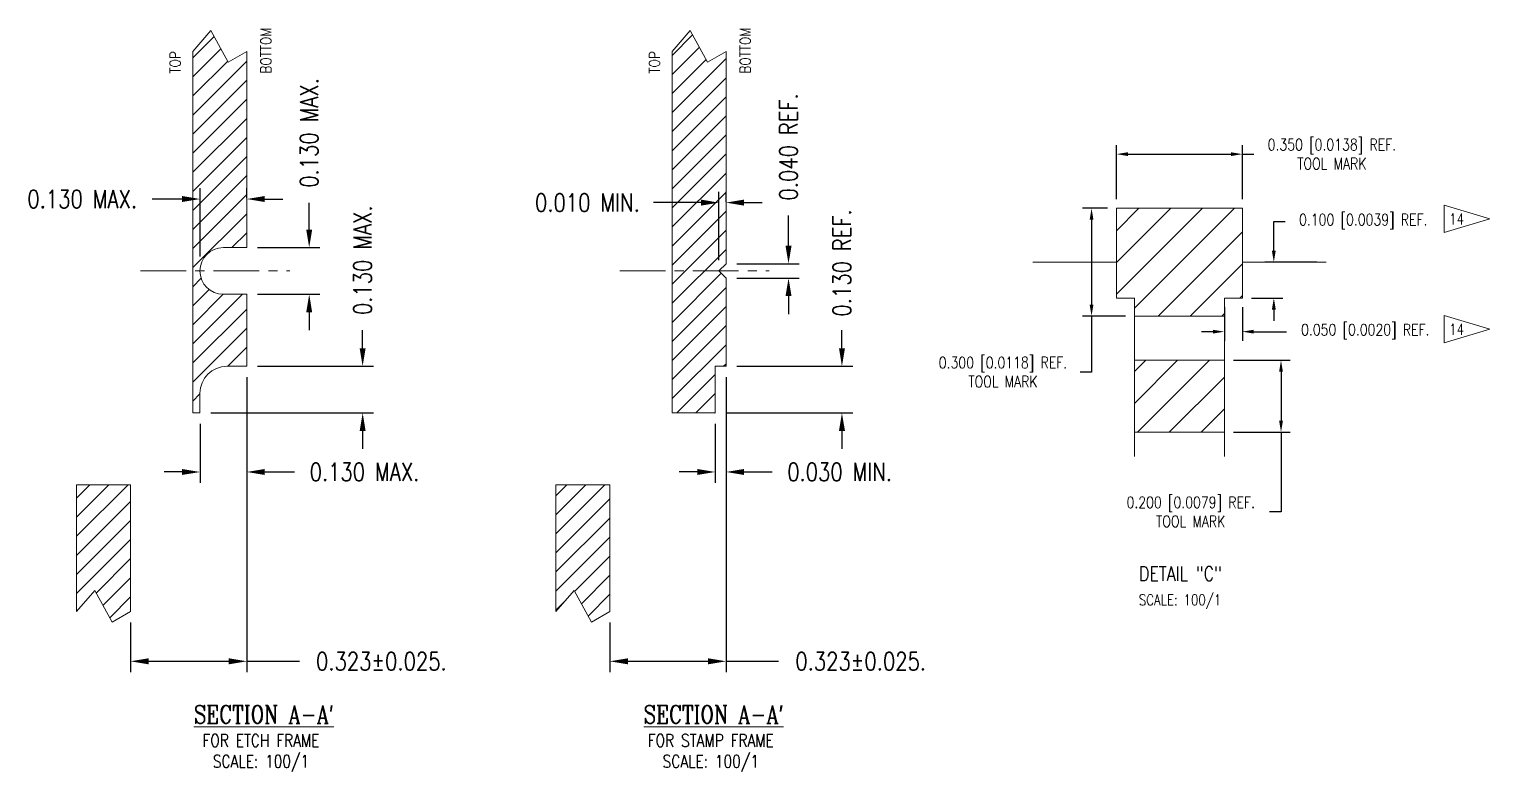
# Model space of a CAD drawing. Extents: x 229 to 1028, y -254 to 211.
# Drawn here: x 622.2 to 1028.3, y -18.8 to 187.7 of the extents above; entities that cross this region are included whole.
import ezdxf
from ezdxf.enums import TextEntityAlignment as Align

# ---------------------------------------------------------------- set-up
doc = ezdxf.new("R2010")
doc.units = 0
doc.header["$LTSCALE"] = 25.4
doc.header["$MEASUREMENT"] = 0
doc.linetypes.add('CENTERX2', pattern=[4, 2.5, -0.5, 0.5, -0.5])
doc.linetypes.add('PHANTOM2', pattern=[1.25, 0.625, -0.125, 0.125, -0.125, 0.125, -0.125])
for name, color, linetype, lineweight in [('SH-01_CENTER', 2, 'CENTERX2', 5), ('SH-01_DIM', 4, 'Continuous', 5), ('SH-01_NOTES', 3, 'Continuous', 5), ('SH-01_OBJECT', 7, 'Continuous', 5), ('SH-01_TOOLMARK', 3, 'Continuous', 5)]:
    doc.layers.add(name, color=color, linetype=linetype, lineweight=lineweight)
doc.layers.add('SH-01_HATCH', color=1, linetype='PHANTOM2')
doc.styles.add('COMPLEX', font='COMPLEX', dxfattribs={"width": 0.8})
doc.styles.add('SIMPLEX', font='SIMPLEX.shx', dxfattribs={"width": 0.8})
doc.styles.get("Standard").update_dxf_attribs({"font": 'simplex.shx', "width": 0.82})
doc.dimstyles.get("Standard").update_dxf_attribs({"dimtxt": 3, "dimasz": 4, "dimexe": 1.5, "dimexo": 0.75, "dimgap": 1, "dimtad": 0, "dimdec": 3, "dimlfac": 0.25, "dimzin": 0, "dimdsep": 46, "dimtxsty": 'SIMPLEX', "dimcen": 0.5, "dimadec": 0, "dimazin": 0, "dimtp": 0.025, "dimtfac": 1, "dimtdec": 3, "dimtofl": 0, "dimtmove": 0, "dimatfit": 3, "dimfxl": 1, "dimtolj": 1, "dimtzin": 0, "dimarcsym": 0})

# ---------------------------------------------------------------- blocks, each defined once
blk = doc.blocks.new('*D0')
at = {"layer": 'Defpoints', "color": 0, "transparency": 16777216}
for p in [(625.07, 394.01), (622.07, 381.01), (622.07, 364.6)]:
    blk.add_point(p, dxfattribs=at)
at = {"layer": 'SH-01_DIM', "color": 0, "lineweight": -2, "transparency": 16777216}
for p, q in [((625.07, 391.01), (625.07, 361.6)), ((622.07, 378.01), (622.07, 361.6)), ((617.07, 364.6), (612.07, 364.6)), ((630.07, 364.6), (637.93, 364.6))]:
    blk.add_line(p, q, dxfattribs=at)
at = {"layer": 'SH-01_DIM', "color": 0, "transparency": 16777216}
for points in [[(617.07, 365.43), (617.07, 363.77), (622.07, 364.6)], [(630.07, 365.43), (630.07, 363.77), (625.07, 364.6)]]:
    blk.add_solid(points, dxfattribs=at)
at = {"layer": 'SH-01_DIM', "color": 0, "transparency": 16777216, "insert": (656.65, 364.6), "char_height": 5, "attachment_point": 5, "style": 'SIMPLEX'}
blk.add_mtext('\\A1;0.030 MIN.', dxfattribs=at)
blk = doc.blocks.new('*D1')
at = {"layer": 'Defpoints', "color": 0, "transparency": 16777216}
for p in [(623.07, 439.51), (625.07, 436.74), (623.07, 420.51)]:
    blk.add_point(p, dxfattribs=at)
at = {"layer": 'SH-01_DIM', "color": 0, "lineweight": -2, "transparency": 16777216}
for p, q in [((618.07, 439.51), (604.85, 439.51)), ((623.07, 423.51), (623.07, 442.51)), ((625.07, 439.74), (625.07, 442.51)), ((630.07, 439.51), (635.07, 439.51))]:
    blk.add_line(p, q, dxfattribs=at)
at = {"layer": 'SH-01_DIM', "color": 0, "transparency": 16777216}
for points in [[(618.07, 440.35), (618.07, 438.68), (623.07, 439.51)], [(630.07, 440.35), (630.07, 438.68), (625.07, 439.51)]]:
    blk.add_solid(points, dxfattribs=at)
at = {"layer": 'SH-01_DIM', "color": 0, "transparency": 16777216, "insert": (586.52, 439.51), "char_height": 5, "attachment_point": 5, "style": 'SIMPLEX'}
blk.add_mtext('\\A1;0.010 MIN.', dxfattribs=at)
blk = doc.blocks.new('*D2')
at = {"layer": 'Defpoints', "color": 0, "transparency": 16777216}
for p in [(625.07, 422.51), (625.07, 418.51), (642.43, 418.51)]:
    blk.add_point(p, dxfattribs=at)
at = {"layer": 'SH-01_DIM', "color": 0, "lineweight": -2, "transparency": 16777216}
for p, q in [((642.43, 427.51), (642.43, 435.91)), ((628.07, 422.51), (645.43, 422.51)), ((628.07, 418.51), (645.43, 418.51)), ((642.43, 413.51), (642.43, 408.51))]:
    blk.add_line(p, q, dxfattribs=at)
at = {"layer": 'SH-01_DIM', "color": 0, "transparency": 16777216}
for points in [[(641.6, 427.51), (643.27, 427.51), (642.43, 422.51)], [(641.6, 413.51), (643.27, 413.51), (642.43, 418.51)]]:
    blk.add_solid(points, dxfattribs=at)
at = {"layer": 'SH-01_DIM', "color": 0, "transparency": 16777216, "insert": (642.43, 455.01), "char_height": 5, "attachment_point": 5, "rotation": 90, "style": 'SIMPLEX'}
blk.add_mtext('\\A1;0.040 REF.', dxfattribs=at)
blk = doc.blocks.new('*D3')
at = {"layer": 'Defpoints', "color": 0, "transparency": 16777216}
for p in [(625.07, 394.01), (622.07, 381.01), (657.29, 381.01)]:
    blk.add_point(p, dxfattribs=at)
at = {"layer": 'SH-01_DIM', "color": 0, "lineweight": -2, "transparency": 16777216}
for p, q in [((657.29, 399.01), (657.29, 404.01)), ((628.07, 394.01), (660.29, 394.01)), ((625.07, 381.01), (660.29, 381.01)), ((657.29, 376.01), (657.29, 371.01))]:
    blk.add_line(p, q, dxfattribs=at)
at = {"layer": 'SH-01_DIM', "color": 0, "transparency": 16777216}
for points in [[(656.46, 399.01), (658.13, 399.01), (657.29, 394.01)], [(656.46, 376.01), (658.13, 376.01), (657.29, 381.01)]]:
    blk.add_solid(points, dxfattribs=at)
at = {"layer": 'SH-01_DIM', "color": 0, "transparency": 16777216, "insert": (657.29, 422.73), "char_height": 5, "attachment_point": 5, "rotation": 90, "style": 'SIMPLEX'}
blk.add_mtext('\\A1;0.130 REF.', dxfattribs=at)
blk = doc.blocks.new('*D4')
at = {"layer": 'Defpoints', "color": 0, "transparency": 16777216}
for p in [(491.8, 394.01), (478.8, 381.01), (478.8, 364.6)]:
    blk.add_point(p, dxfattribs=at)
at = {"layer": 'SH-01_DIM', "color": 0, "lineweight": -2, "transparency": 16777216}
for p, q in [((491.8, 391.01), (491.8, 361.6)), ((478.8, 378.01), (478.8, 361.6)), ((473.8, 364.6), (468.8, 364.6)), ((496.8, 364.6), (505.06, 364.6))]:
    blk.add_line(p, q, dxfattribs=at)
at = {"layer": 'SH-01_DIM', "color": 0, "transparency": 16777216}
for points in [[(473.8, 365.43), (473.8, 363.77), (478.8, 364.6)], [(496.8, 365.43), (496.8, 363.77), (491.8, 364.6)]]:
    blk.add_solid(points, dxfattribs=at)
at = {"layer": 'SH-01_DIM', "color": 0, "transparency": 16777216, "insert": (524.54, 364.6), "char_height": 5, "attachment_point": 5, "style": 'SIMPLEX'}
blk.add_mtext('\\A1;0.130 MAX.', dxfattribs=at)
blk = doc.blocks.new('*D5')
at = {"layer": 'Defpoints', "color": 0, "transparency": 16777216}
for p in [(478.8, 440.51), (491.8, 437.74), (478.8, 421.51)]:
    blk.add_point(p, dxfattribs=at)
at = {"layer": 'SH-01_DIM', "color": 0, "lineweight": -2, "transparency": 16777216}
for p, q in [((478.8, 424.51), (478.8, 443.51)), ((491.8, 440.74), (491.8, 443.51)), ((473.8, 440.51), (465.53, 440.51)), ((496.8, 440.51), (501.8, 440.51))]:
    blk.add_line(p, q, dxfattribs=at)
at = {"layer": 'SH-01_DIM', "color": 0, "transparency": 16777216}
for points in [[(473.8, 441.35), (473.8, 439.68), (478.8, 440.51)], [(496.8, 441.35), (496.8, 439.68), (491.8, 440.51)]]:
    blk.add_solid(points, dxfattribs=at)
at = {"layer": 'SH-01_DIM', "color": 0, "transparency": 16777216, "insert": (446.05, 440.51), "char_height": 5, "attachment_point": 5, "style": 'SIMPLEX'}
blk.add_mtext('\\A1;0.130 MAX.', dxfattribs=at)
blk = doc.blocks.new('*D6')
at = {"layer": 'Defpoints', "color": 0, "transparency": 16777216}
for p in [(491.8, 427.01), (491.8, 414.01), (509.16, 414.01)]:
    blk.add_point(p, dxfattribs=at)
at = {"layer": 'SH-01_DIM', "color": 0, "lineweight": -2, "transparency": 16777216}
for p, q in [((509.16, 432.01), (509.16, 439.42)), ((494.8, 427.01), (512.16, 427.01)), ((494.8, 414.01), (512.16, 414.01)), ((509.16, 409.01), (509.16, 404.01))]:
    blk.add_line(p, q, dxfattribs=at)
at = {"layer": 'SH-01_DIM', "color": 0, "transparency": 16777216}
for points in [[(508.33, 432.01), (509.99, 432.01), (509.16, 427.01)], [(508.33, 409.01), (509.99, 409.01), (509.16, 414.01)]]:
    blk.add_solid(points, dxfattribs=at)
at = {"layer": 'SH-01_DIM', "color": 0, "transparency": 16777216, "insert": (509.16, 458.9), "char_height": 5, "attachment_point": 5, "rotation": 90, "style": 'SIMPLEX'}
blk.add_mtext('\\A1;0.130 MAX.', dxfattribs=at)
blk = doc.blocks.new('*D7')
at = {"layer": 'Defpoints', "color": 0, "transparency": 16777216}
for p in [(491.8, 394.01), (478.8, 381.01), (524.02, 381.01)]:
    blk.add_point(p, dxfattribs=at)
at = {"layer": 'SH-01_DIM', "color": 0, "lineweight": -2, "transparency": 16777216}
for p, q in [((524.02, 399.01), (524.02, 404.01)), ((494.8, 394.01), (527.02, 394.01)), ((481.8, 381.01), (527.02, 381.01)), ((524.02, 376.01), (524.02, 371.01))]:
    blk.add_line(p, q, dxfattribs=at)
at = {"layer": 'SH-01_DIM', "color": 0, "transparency": 16777216}
for points in [[(523.19, 399.01), (524.85, 399.01), (524.02, 394.01)], [(523.19, 376.01), (524.85, 376.01), (524.02, 381.01)]]:
    blk.add_solid(points, dxfattribs=at)
at = {"layer": 'SH-01_DIM', "color": 0, "transparency": 16777216, "insert": (524.02, 423.49), "char_height": 5, "attachment_point": 5, "rotation": 90, "style": 'SIMPLEX'}
blk.add_mtext('\\A1;0.130 MAX.', dxfattribs=at)
blk = doc.blocks.new('*D8')
at = {"layer": 'Defpoints', "color": 0, "transparency": 16777216}
for p in [(491.8, 394.01), (459.5, 325.77), (459.5, 311.95)]:
    blk.add_point(p, dxfattribs=at)
at = {"layer": 'SH-01_DIM', "color": 0, "lineweight": -2, "transparency": 16777216}
for p, q in [((491.8, 391.01), (491.8, 308.95)), ((459.5, 322.77), (459.5, 308.95)), ((464.5, 311.95), (486.8, 311.95)), ((491.8, 311.95), (506.42, 311.95))]:
    blk.add_line(p, q, dxfattribs=at)
at = {"layer": 'SH-01_DIM', "color": 0, "transparency": 16777216}
for points in [[(464.5, 312.78), (464.5, 311.11), (459.5, 311.95)], [(486.8, 312.78), (486.8, 311.11), (491.8, 311.95)]]:
    blk.add_solid(points, dxfattribs=at)
at = {"layer": 'SH-01_DIM', "color": 0, "transparency": 16777216, "insert": (529.23, 311.95), "char_height": 5, "attachment_point": 5, "style": 'SIMPLEX'}
blk.add_mtext('\\A1;0.323±0.025.', dxfattribs=at)
blk = doc.blocks.new('*D9')
at = {"layer": 'Defpoints', "color": 0, "transparency": 16777216}
for p in [(625.07, 394.01), (592.77, 325.77), (592.77, 311.95)]:
    blk.add_point(p, dxfattribs=at)
at = {"layer": 'SH-01_DIM', "color": 0, "lineweight": -2, "transparency": 16777216}
for p, q in [((625.07, 391.01), (625.07, 308.95)), ((592.77, 322.77), (592.77, 308.95)), ((597.77, 311.95), (620.07, 311.95)), ((625.07, 311.95), (639.69, 311.95))]:
    blk.add_line(p, q, dxfattribs=at)
at = {"layer": 'SH-01_DIM', "color": 0, "transparency": 16777216}
for points in [[(597.77, 312.78), (597.77, 311.11), (592.77, 311.95)], [(620.07, 312.78), (620.07, 311.11), (625.07, 311.95)]]:
    blk.add_solid(points, dxfattribs=at)
at = {"layer": 'SH-01_DIM', "color": 0, "transparency": 16777216, "insert": (662.5, 311.95), "char_height": 5, "attachment_point": 5, "style": 'SIMPLEX'}
blk.add_mtext('\\A1;0.323±0.025.', dxfattribs=at)
blk = doc.blocks.new('*D61')
at = {"layer": 'Defpoints', "color": 0, "transparency": 16777216}
for p in [(777.37, 422.96), (791.91, 422.96), (768.64, 412.96)]:
    blk.add_point(p, dxfattribs=at)
at = {"layer": 'SH-01_DIM', "color": 0, "lineweight": -2, "transparency": 16777216}
for p, q in [((777.37, 426.13), (777.37, 434.24)), ((777.37, 434.24), (780.54, 434.24)), ((789.37, 422.96), (774.83, 422.96)), ((771.18, 412.96), (779.91, 412.96)), ((777.37, 409.78), (777.37, 406.61))]:
    blk.add_line(p, q, dxfattribs=at)
at = {"layer": 'SH-01_DIM', "color": 0, "transparency": 16777216}
for points in [[(776.84, 426.13), (777.9, 426.13), (777.37, 422.96)], [(776.84, 409.78), (777.9, 409.78), (777.37, 412.96)]]:
    blk.add_solid(points, dxfattribs=at)
at = {"layer": 'SH-01_DIM', "color": 0, "transparency": 16777216, "insert": (802.24, 434.24), "char_height": 3.175, "attachment_point": 5, "style": 'SIMPLEX'}
blk.add_mtext('\\A1;0.100 [0.0039] REF.', dxfattribs=at)
blk = doc.blocks.new('*D62')
at = {"layer": 'Defpoints', "color": 0, "transparency": 16777216}
for p in [(763.64, 412.96), (768.64, 412.96), (768.64, 403.62)]:
    blk.add_point(p, dxfattribs=at)
at = {"layer": 'SH-01_DIM', "color": 0, "lineweight": -2, "transparency": 16777216}
for p, q in [((763.64, 410.42), (763.64, 401.08)), ((768.64, 410.42), (768.64, 401.08)), ((760.46, 403.62), (757.29, 403.62)), ((771.81, 403.62), (780.86, 403.62))]:
    blk.add_line(p, q, dxfattribs=at)
at = {"layer": 'SH-01_DIM', "color": 0, "transparency": 16777216}
for points in [[(760.46, 404.15), (760.46, 403.09), (763.64, 403.62)], [(771.81, 404.15), (771.81, 403.09), (768.64, 403.62)]]:
    blk.add_solid(points, dxfattribs=at)
at = {"layer": 'SH-01_DIM', "color": 0, "transparency": 16777216, "insert": (802.8, 403.62), "char_height": 3.175, "attachment_point": 5, "style": 'SIMPLEX'}
blk.add_mtext('\\A1;0.050 [0.0020] REF.', dxfattribs=at)
blk = doc.blocks.new('*D63')
at = {"layer": 'Defpoints', "color": 0, "transparency": 16777216}
for p in [(763.64, 395.66), (763.64, 375.66), (779.37, 375.66)]:
    blk.add_point(p, dxfattribs=at)
at = {"layer": 'SH-01_DIM', "color": 0, "lineweight": -2, "transparency": 16777216}
for p, q in [((766.18, 395.66), (781.91, 395.66)), ((779.37, 392.48), (779.37, 378.83)), ((766.18, 375.66), (781.91, 375.66)), ((779.37, 375.66), (779.37, 353.5)), ((779.37, 353.5), (776.2, 353.5))]:
    blk.add_line(p, q, dxfattribs=at)
at = {"layer": 'SH-01_DIM', "color": 0, "transparency": 16777216}
for points in [[(778.84, 392.48), (779.9, 392.48), (779.37, 395.66)], [(778.84, 378.83), (779.9, 378.83), (779.37, 375.66)]]:
    blk.add_solid(points, dxfattribs=at)
at = {"layer": 'SH-01_DIM', "color": 0, "transparency": 16777216, "insert": (754.26, 353.5), "char_height": 3.175, "attachment_point": 5, "style": 'SIMPLEX'}
blk.add_mtext('\\A1;0.200 [0.0079] REF.\\PTOOL MARK', dxfattribs=at)
blk = doc.blocks.new('*D64')
at = {"layer": 'Defpoints', "color": 0, "transparency": 16777216}
for p in [(733.64, 437.96), (726.69, 407.96), (738.64, 407.96)]:
    blk.add_point(p, dxfattribs=at)
at = {"layer": 'SH-01_DIM', "color": 0, "lineweight": -2, "transparency": 16777216}
for p, q in [((731.1, 437.96), (724.15, 437.96)), ((726.69, 434.78), (726.69, 411.13)), ((736.1, 407.96), (724.15, 407.96)), ((726.69, 407.96), (726.69, 392.38)), ((726.69, 392.38), (723.51, 392.38))]:
    blk.add_line(p, q, dxfattribs=at)
at = {"layer": 'SH-01_DIM', "color": 0, "transparency": 16777216}
for points in [[(726.16, 434.78), (727.22, 434.78), (726.69, 437.96)], [(726.16, 411.13), (727.22, 411.13), (726.69, 407.96)]]:
    blk.add_solid(points, dxfattribs=at)
at = {"layer": 'SH-01_DIM', "color": 0, "transparency": 16777216, "insert": (702.06, 392.38), "char_height": 3.175, "attachment_point": 5, "style": 'SIMPLEX'}
blk.add_mtext('\\A1;0.300 [0.0118] REF.\\PTOOL MARK', dxfattribs=at)
blk = doc.blocks.new('*D65')
at = {"layer": 'Defpoints', "color": 0, "transparency": 16777216}
for p in [(768.64, 452.99), (733.64, 437.96), (768.64, 437.96)]:
    blk.add_point(p, dxfattribs=at)
at = {"layer": 'SH-01_DIM', "color": 0, "lineweight": -2, "transparency": 16777216}
for p, q in [((733.64, 440.5), (733.64, 455.53)), ((768.64, 440.5), (768.64, 455.53)), ((736.81, 452.99), (765.46, 452.99)), ((768.64, 452.99), (771.81, 452.99))]:
    blk.add_line(p, q, dxfattribs=at)
at = {"layer": 'SH-01_DIM', "color": 0, "transparency": 16777216}
for points in [[(736.81, 453.52), (736.81, 452.46), (733.64, 452.99)], [(765.46, 453.52), (765.46, 452.46), (768.64, 452.99)]]:
    blk.add_solid(points, dxfattribs=at)
at = {"layer": 'SH-01_DIM', "color": 0, "transparency": 16777216, "insert": (793.51, 452.99), "char_height": 3.175, "attachment_point": 5, "style": 'SIMPLEX'}
blk.add_mtext('\\A1;0.350 [0.0138] REF.\\PTOOL MARK', dxfattribs=at)

msp = doc.modelspace()

# ---------------------------------------------------------------- hatches: boundary and pattern name
at = {"layer": 'SH-01_HATCH'}
h = msp.add_hatch(dxfattribs=at)
h.set_pattern_fill('ANSI31', color=256, scale=30)
h.paths.add_polyline_path([(682.6798, 181.5157), (677.5388, 178.6134), (672.7141, 187.3754), (667.6798, 181.5157), (667.6798, 81.0157), (669.6798, 81.0157), (669.6798, 86.5152, -0.41421356), (677.1804, 94.0157), (682.6798, 94.0157), (682.6798, 114.0157), (676.1798, 114.0157, -1), (676.1798, 127.0157), (682.6798, 127.0157)])
h.paths.add_polyline_path([(650.3798, 61.0157), (635.3798, 61.0157), (635.3798, 25.7694), (640.4141, 31.6292), (645.2388, 22.8672), (650.3798, 25.7694)])
h = msp.add_hatch(dxfattribs=at)
h.set_pattern_fill('ANSI31', color=256, scale=30)
h.paths.add_polyline_path([(815.9527, 181.5157), (810.8116, 178.6134), (805.9869, 187.3754), (800.9527, 181.5157), (800.9527, 81.0157), (812.9527, 81.0157), (812.9527, 94.0157), (815.9527, 94.0157), (815.9527, 118.5157), (813.9527, 120.5157), (815.9527, 122.5157)])
h.paths.add_polyline_path([(783.6527, 61.0157), (768.6527, 61.0157), (768.6527, 25.7694), (773.6869, 31.6292), (778.5116, 22.8672), (783.6527, 25.7694)])
at = {"layer": 'SH-01_TOOLMARK'}
h = msp.add_hatch(dxfattribs=at)
h.set_pattern_fill('ANSI31', color=3, scale=50)
h.set_pattern_definition([(45, (1228.4346, -695.7413), (-4.419417, 4.419417), [])])
h.paths.add_polyline_path([(959.5183, 137.9586), (924.5183, 137.9586), (924.5183, 122.9586), (924.5183, 112.9586), (929.5183, 112.9586), (929.5183, 107.9586), (954.5183, 107.9586), (954.5183, 112.9586), (959.5183, 112.9586), (959.5183, 122.9586)])
h.paths.add_polyline_path([(954.5183, 95.6586), (929.5183, 95.6586), (929.5183, 75.6586), (954.5183, 75.6586)])

# ---------------------------------------------------------------- linework, layer by layer
at = {"layer": 'SH-01_CENTER', "ltscale": 0.2}
for p, q in [((653.1386, 120.5157), (694.703, 120.5157)), ((786.4114, 120.5157), (827.9758, 120.5157))]:
    msp.add_line(p, q, dxfattribs=at)
at = {"layer": 'SH-01_NOTES'}
for points in [[(1015.6012, 131.1921), (1028.3012, 135.0021), (1015.6012, 138.8121)], [(1015.6012, 100.5102), (1028.3012, 104.3202), (1015.6012, 108.1302)]]:
    msp.add_lwpolyline(points, close=True, dxfattribs=at)
at = {"layer": 'SH-01_OBJECT'}
for p, q in [((929.5183, 107.9586), (954.5183, 107.9586)), ((929.5183, 95.6586), (954.5183, 95.6586))]:
    msp.add_line(p, q, dxfattribs=at)
for points in [[(667.6798, 181.5157), (672.7141, 187.3754), (677.5388, 178.6134), (682.6798, 181.5157)], [(800.9527, 181.5157), (805.9869, 187.3754), (810.8116, 178.6134), (815.9527, 181.5157)], [(815.9527, 181.5157), (815.9527, 122.5157), (813.9527, 120.5157), (815.9527, 118.5157), (815.9527, 94.0157), (812.9527, 94.0157), (812.9527, 81.0157), (800.9527, 81.0157), (800.9527, 181.5157)], [(901.239, 122.9586), (924.5183, 122.9586), (924.5183, 112.9586), (929.5183, 112.9586), (929.5183, 68.884)], [(954.5183, 68.878), (954.5183, 112.9586), (959.5183, 112.9586), (959.5183, 122.9586), (982.7943, 122.9586)], [(783.6527, 25.7694), (783.6527, 61.0157), (768.6527, 61.0157), (768.6527, 25.7694)], [(635.3798, 25.7694), (640.4141, 31.6292), (645.2388, 22.8672), (650.3798, 25.7694)], [(768.6527, 25.7694), (773.6869, 31.6292), (778.5116, 22.8672), (783.6527, 25.7694)]]:
    msp.add_lwpolyline(points, dxfattribs=at)
at = {"layer": 'SH-01_OBJECT', "linetype": 'Continuous'}
msp.add_lwpolyline([(667.6798, 181.5157), (667.6798, 81.0157), (669.6798, 81.0157), (669.6798, 86.5152, -0.41421356), (677.1804, 94.0157), (682.6798, 94.0157), (682.6798, 114.0157), (676.1798, 114.0157, -1), (676.1798, 127.0157), (682.6798, 127.0157), (682.6798, 181.5157)], format="xyb", dxfattribs=at)
msp.add_lwpolyline([(635.3798, 25.7694), (635.3798, 61.0157), (650.3798, 61.0157), (650.3798, 25.7694)], dxfattribs=at)
at = {"layer": 'SH-01_TOOLMARK'}
msp.add_line((954.5183, 75.6586), (929.5183, 75.6586), dxfattribs=at)
msp.add_lwpolyline([(924.5183, 122.9586), (924.5183, 137.9586), (959.5183, 137.9586), (959.5183, 122.9586)], dxfattribs=at)

# ---------------------------------------------------------------- texts
at = {"layer": 'SH-01_NOTES', "width": 0.8}
for p in [(1017.0311, 133.4672), (1017.0311, 102.7854)]:
    msp.add_text('14', height=3, dxfattribs=at).set_placement(p)
at = {"layer": 'SH-01_NOTES', "style": 'COMPLEX', "width": 0.8}
msp.add_text('DETAIL "C"', height=4, dxfattribs=at).set_placement((942.2893, 34.3284), align=Align.CENTER)
at = {"layer": 'SH-01_NOTES', "width": 0.8}
msp.add_text('SCALE: 100/1', height=3, dxfattribs=at).set_placement((942.1852, 27.536), align=Align.CENTER)
at = {"layer": 'SH-01_NOTES', "linetype": 'Continuous', "style": 'COMPLEX', "width": 0.8}
for p in [(687.4381, -2.8112), (812.5011, -2.8112)]:
    msp.add_text("%%USECTION A-A'", height=5, dxfattribs=at).set_placement(p, align=Align.MIDDLE)
at = {"layer": 'SH-01_NOTES', "linetype": 'Continuous', "width": 0.8}
for s, p in [('FOR ETCH FRAME', (686.6388, -11.7943)), ('FOR STAMP FRAME', (811.7017, -11.7943)), ('SCALE: 100/1', (686.6388, -17.613)), ('SCALE: 100/1', (811.7017, -17.613))]:
    msp.add_text(s, height=3.5, dxfattribs=at).set_placement(p, align=Align.CENTER)
at = {"layer": 'SH-01_NOTES', "char_height": 3, "attachment_point": 4, "rotation": 90}
for s, insert in [('BOTTOM', (688.012, 175.4094)), ('BOTTOM', (821.2849, 175.4094)), ('TOP', (662.7745, 175.4094)), ('TOP', (796.0473, 175.4094))]:
    msp.add_mtext(s, dxfattribs=dict(at, insert=insert))

# ---------------------------------------------------------------- dimensions: what is measured, and where the dimension line sits
at = {"layer": 'SH-01_DIM'}
for base, p1, p2, text, override, picture, middle in [((700.0428, 114.0157), (682.6798, 127.0157), (682.6798, 114.0157), '<> MAX.', {"dimtxt": 5, "dimasz": 5, "dimexe": 3, "dimexo": 3, "dimgap": 3, "dimlfac": 0.01, "dimcen": 3, "dimtp": 0.127, "dimtm": 0.127}, '*D6', (700.0428, 158.9038)), ((833.3156, 118.5157), (815.9527, 122.5157), (815.9527, 118.5157), '<> REF.', {"dimtxt": 5, "dimasz": 5, "dimexe": 3, "dimexo": 3, "dimgap": 3, "dimlfac": 0.01, "dimcen": 3, "dimtp": 0.127, "dimtm": 0.127}, '*D2', (833.3156, 155.0133)), ((968.2503, 122.9586), (959.5183, 112.9586), (982.7943, 122.9586), '<> REF.', {"dimscale": 25.4, "dimtxt": 0.125, "dimasz": 0.125, "dimexe": 0.1, "dimexo": 0.1, "dimgap": 0.09, "dimtih": 1, "dimtoh": 1, "dimlfac": 0.01, "dimzin": 1, "dimcen": -0.09}, '*D61', (993.1241, 134.2404)), ((714.9033, 81.0157), (682.6798, 94.0157), (669.6798, 81.0157), '<> MAX.', {"dimtxt": 5, "dimasz": 5, "dimexe": 3, "dimexo": 3, "dimgap": 3, "dimlfac": 0.01, "dimcen": 3, "dimtp": 0.127, "dimtm": 0.127}, '*D7', (714.9033, 123.4919)), ((848.1761, 81.0157), (815.9527, 94.0157), (812.9527, 81.0157), '<> REF.', {"dimtxt": 5, "dimasz": 5, "dimexe": 3, "dimexo": 3, "dimgap": 3, "dimlfac": 0.01, "dimcen": 3, "dimtp": 0.127, "dimtm": 0.127}, '*D3', (848.1761, 122.73)), ((917.5726, 107.9586), (924.5183, 137.9586), (929.5183, 107.9586), '<> REF.\\PTOOL MARK', {"dimscale": 25.4, "dimtxt": 0.125, "dimasz": 0.125, "dimexe": 0.1, "dimexo": 0.1, "dimgap": 0.09, "dimtih": 1, "dimtoh": 1, "dimlfac": 0.01, "dimzin": 1, "dimcen": -0.09}, '*D64', (892.9407, 92.3834)), ((970.2573, 75.6586), (954.5183, 95.6586), (954.5183, 75.6586), '<> REF.\\PTOOL MARK', {"dimscale": 25.4, "dimtxt": 0.125, "dimasz": 0.125, "dimexe": 0.1, "dimexo": 0.1, "dimgap": 0.09, "dimtih": 1, "dimtoh": 1, "dimlfac": 0.01, "dimzin": 1, "dimcen": -0.09}, '*D63', (945.1415, 53.5071))]:
    dim = msp.add_linear_dim(base=base, p1=p1, p2=p2, angle=90, text=text, dimstyle='Standard', override=override, dxfattribs=at)
    dim.commit()
    dim.dimension.update_dxf_attribs({"geometry": picture, "text_midpoint": middle, "dimtype": 128, "insert": (190.8832, -299.9967)})
for base, p1, p2, text, override, picture, middle in [((959.5183, 152.9925), (924.5183, 137.9586), (959.5183, 137.9586), '<> REF.\\PTOOL MARK', {"dimscale": 25.4, "dimtxt": 0.125, "dimasz": 0.125, "dimexe": 0.1, "dimexo": 0.1, "dimgap": 0.09, "dimtih": 1, "dimtoh": 1, "dimlfac": 0.01, "dimzin": 1, "dimcen": -0.09}, '*D65', (984.3922, 152.9925)), ((669.6798, 140.516), (682.6798, 137.7422), (669.6798, 121.5157), '<> MAX.', {"dimtxt": 5, "dimasz": 5, "dimexe": 3, "dimexo": 3, "dimgap": 3, "dimtih": 1, "dimtoh": 1, "dimlfac": 0.01, "dimcen": 3, "dimtp": 0.127, "dimtm": 0.127}, '*D5', (636.9373, 140.516)), ((813.9527, 139.516), (815.9527, 136.7422), (813.9527, 120.5157), '0.010 MIN.', {"dimtxt": 5, "dimasz": 5, "dimexe": 3, "dimexo": 3, "dimgap": 3, "dimtih": 1, "dimtoh": 1, "dimlfac": 0.01, "dimcen": 3, "dimtp": 0.127, "dimtm": 0.127}, '*D1', (777.4018, 139.516)), ((959.5183, 103.6237), (954.5183, 112.9586), (959.5183, 112.9586), '<> REF.', {"dimscale": 25.4, "dimtxt": 0.125, "dimasz": 0.125, "dimexe": 0.1, "dimexo": 0.1, "dimgap": 0.09, "dimtih": 1, "dimtoh": 1, "dimlfac": 0.01, "dimzin": 1, "dimcen": -0.09}, '*D62', (993.6858, 103.6237)), ((650.3798, 11.9494), (682.6798, 94.0157), (650.3798, 25.7694), '<>.', {"dimtxt": 5, "dimasz": 5, "dimexe": 3, "dimexo": 3, "dimgap": 3, "dimtih": 1, "dimtoh": 1, "dimlfac": 0.01, "dimcen": 3, "dimtol": 1, "dimtm": 0.025}, '*D8', (720.1098, 11.9494)), ((669.6798, 64.6025), (682.6798, 94.0157), (669.6798, 81.0157), '<> MAX.', {"dimtxt": 5, "dimasz": 5, "dimexe": 3, "dimexo": 3, "dimgap": 3, "dimtih": 1, "dimtoh": 1, "dimlfac": 0.01, "dimcen": 3, "dimtp": 0.127, "dimtm": 0.127}, '*D4', (715.4223, 64.6025)), ((783.6527, 11.9494), (815.9527, 94.0157), (783.6527, 25.7694), '<>.', {"dimtxt": 5, "dimasz": 5, "dimexe": 3, "dimexo": 3, "dimgap": 3, "dimtih": 1, "dimtoh": 1, "dimlfac": 0.01, "dimcen": 3, "dimtol": 1, "dimtm": 0.025}, '*D9', (853.3826, 11.9494)), ((812.9527, 64.6025), (815.9527, 94.0157), (812.9527, 81.0157), '<> MIN.', {"dimtxt": 5, "dimasz": 5, "dimexe": 3, "dimexo": 3, "dimgap": 3, "dimtih": 1, "dimtoh": 1, "dimlfac": 0.01, "dimcen": 3, "dimtp": 0.127, "dimtm": 0.127}, '*D0', (847.5287, 64.6025))]:
    dim = msp.add_linear_dim(base=base, p1=p1, p2=p2, text=text, dimstyle='Standard', override=override, dxfattribs=at)
    dim.commit()
    dim.dimension.update_dxf_attribs({"geometry": picture, "text_midpoint": middle, "dimtype": 128, "insert": (190.8832, -299.9967)})

doc.saveas('drawing.dxf')
